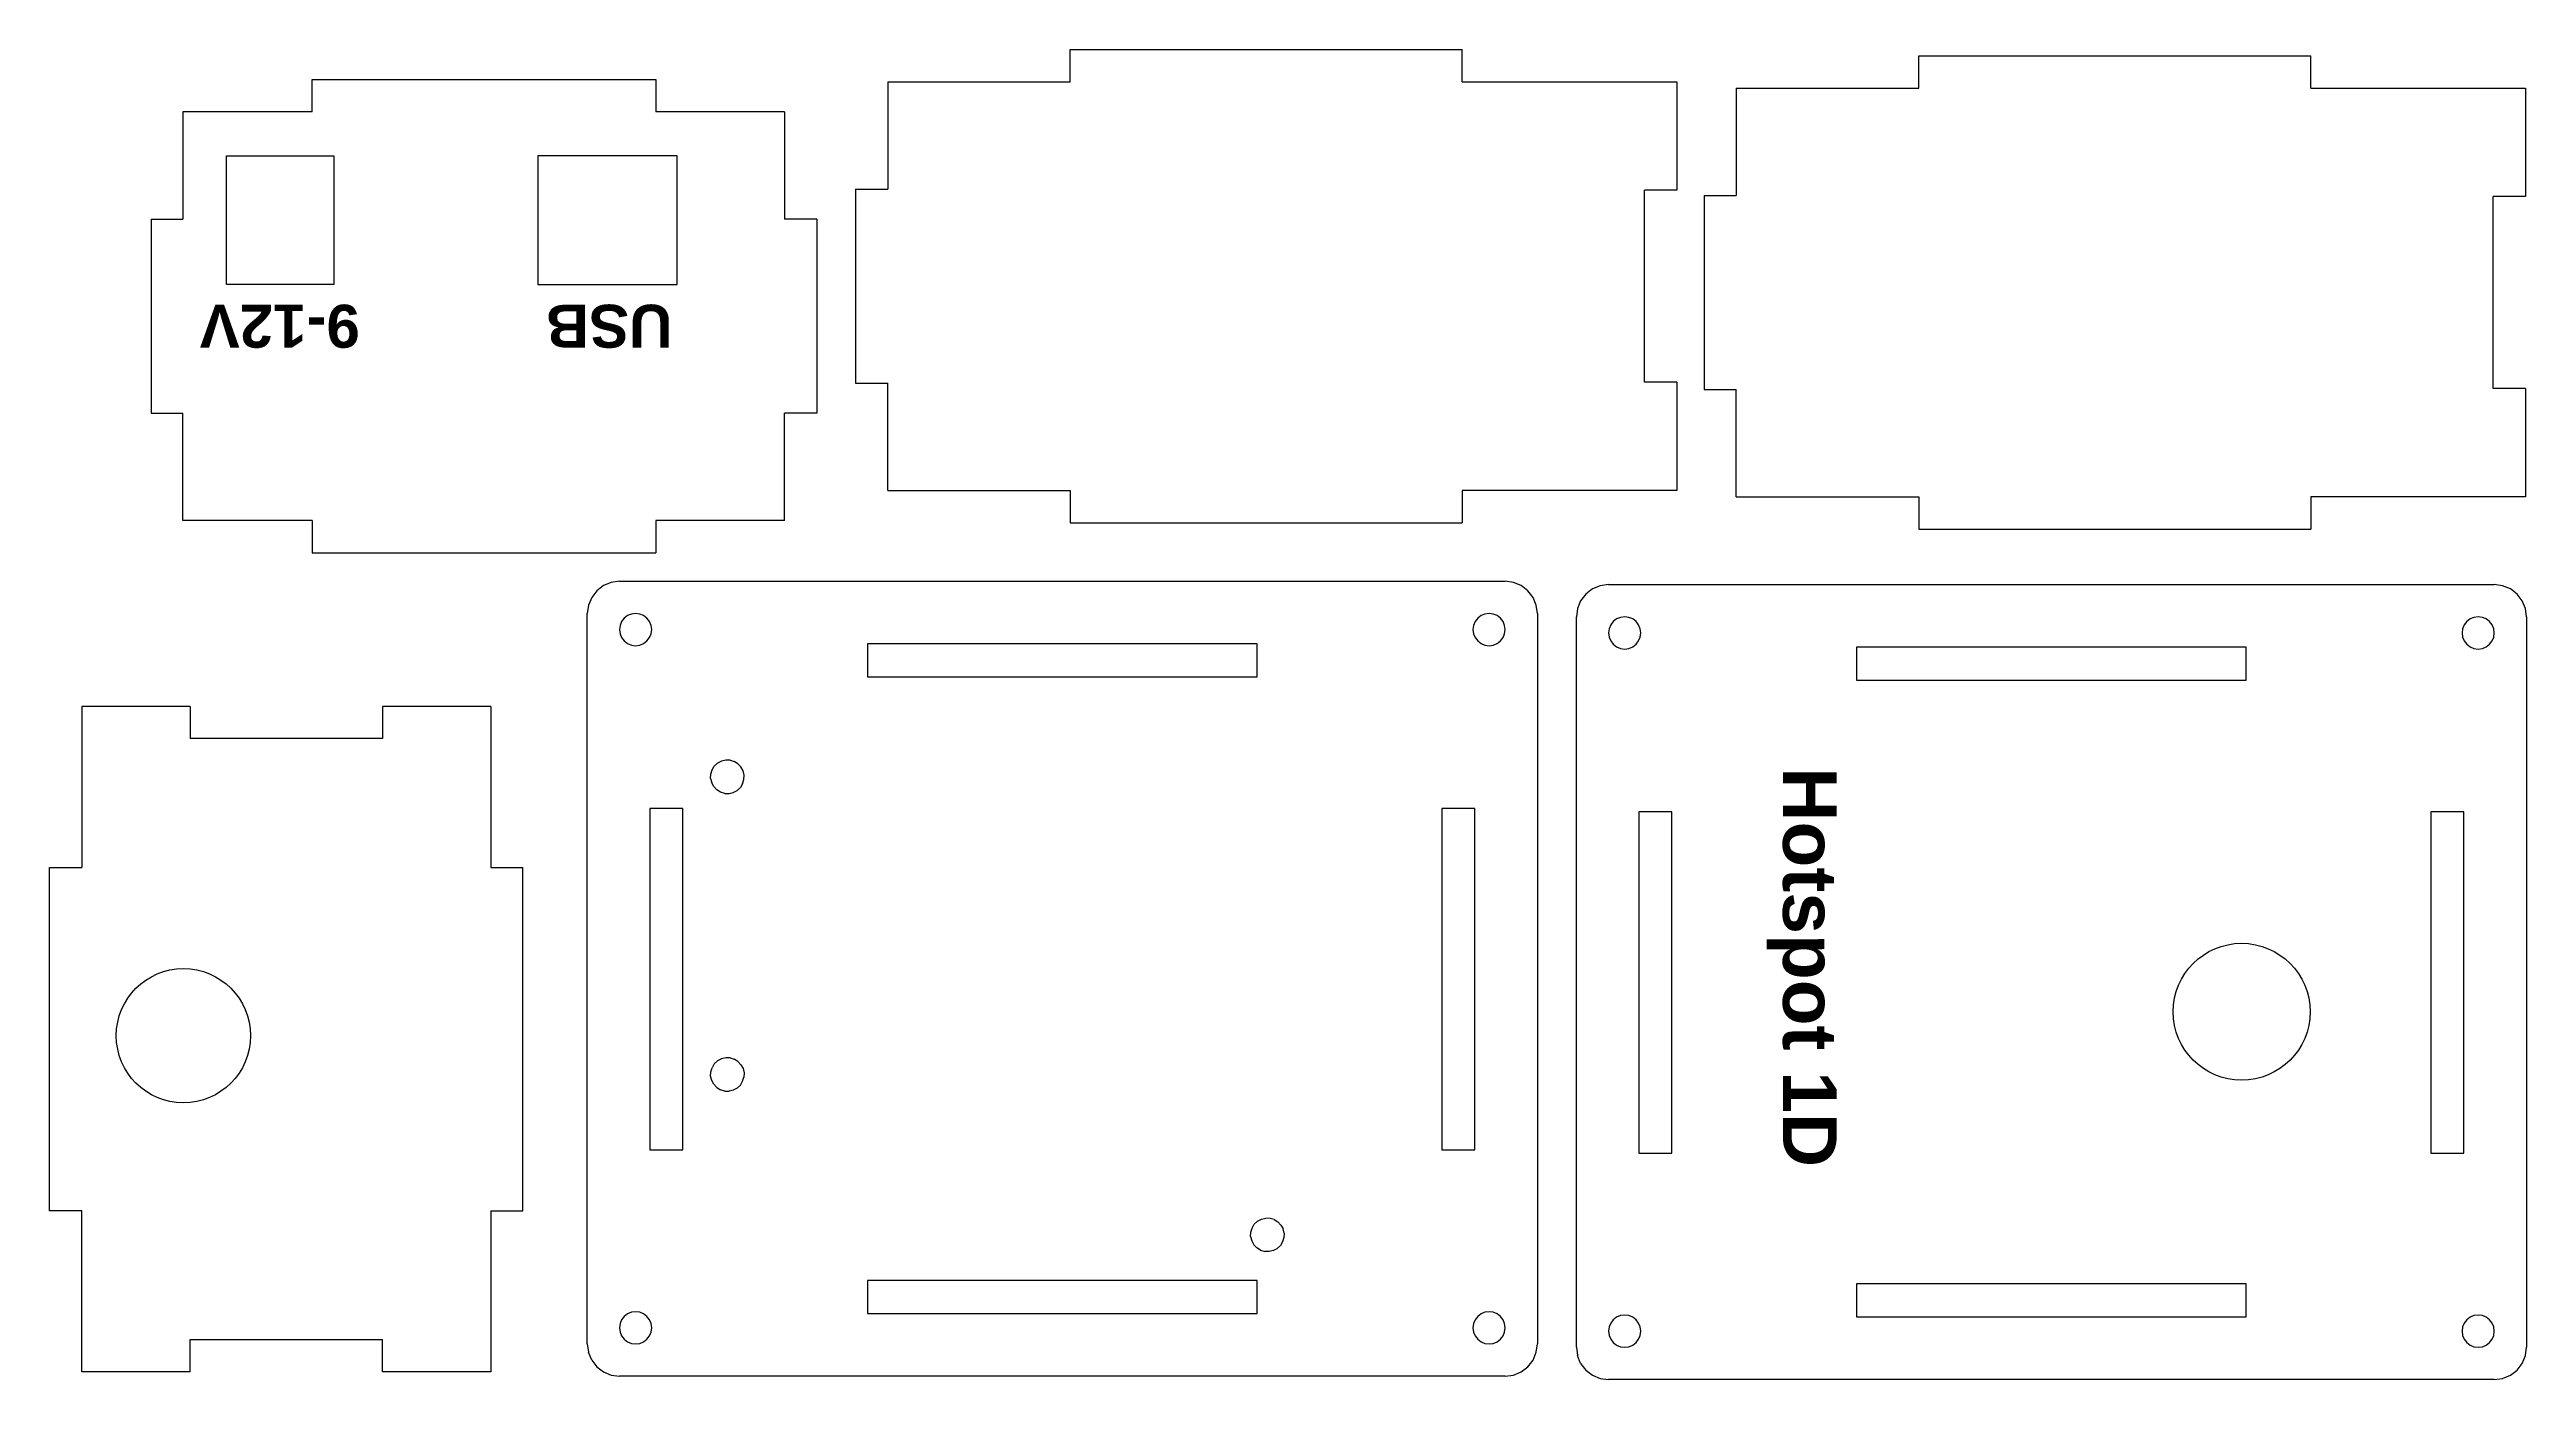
# Model space of a CAD drawing. Header units: millimetres. Extents: x -306 to -76, y 63 to 187.
import ezdxf

# ---------------------------------------------------------------- set-up
doc = ezdxf.new("R2010")
doc.units = ezdxf.units.MM
doc.layers.get('0').update_dxf_attribs({"linetype": 'CONTINUOUS', "lineweight": 25, "true_color": 0x000000})
doc.layers.add('Grabado', color=1, linetype='CONTINUOUS', lineweight=25, true_color=0xff0000)
doc.styles.add('textstyle0', font='')
doc.styles.add('textstyle1', font='')
doc.styles.add('textstyle2', font='')
doc.styles.get('textstyle0').set_extended_font_data('Liberation Sans')
doc.styles.get('textstyle1').set_extended_font_data('Liberation Sans')
doc.styles.get('textstyle2').set_extended_font_data('Liberation Sans')

msp = doc.modelspace()

# ---------------------------------------------------------------- linework, layer by layer
for p, q in [((-211.39, 183.89), (-211.39, 186.89)), ((-211.39, 186.89), (-174.89, 186.89)), ((-174.89, 183.89), (-174.89, 186.89)), ((-132.35, 183.3), (-132.35, 186.3)), ((-132.35, 186.3), (-95.85, 186.3)), ((-95.85, 183.3), (-95.85, 186.3)), ((-282, 181.1), (-282, 184.1)), ((-282, 184.1), (-250, 184.1)), ((-250, 184.1), (-250, 181.1)), ((-228.39, 183.89), (-228.39, 173.89)), ((-228.39, 183.89), (-211.39, 183.89)), ((-174.89, 183.89), (-154.89, 183.89)), ((-154.89, 183.89), (-154.89, 173.79)), ((-149.35, 183.3), (-149.35, 173.3)), ((-149.35, 183.3), (-132.35, 183.3)), ((-95.85, 183.3), (-75.85, 183.3)), ((-75.85, 183.3), (-75.85, 173.2)), ((-282, 181.1), (-294.06, 181.1)), ((-294.06, 181.1), (-294.06, 171.1)), ((-238, 181.1), (-250, 181.1)), ((-238, 181.1), (-238, 176.1)), ((-290, 165), (-290, 177)), ((-290, 177), (-280, 177)), ((-280, 177), (-280, 165)), ((-261, 177), (-261, 165)), ((-248, 177), (-261, 177)), ((-248, 165), (-248, 177)), ((-238, 176.1), (-238, 171.1)), ((-231.39, 173.89), (-228.39, 173.89)), ((-231.39, 173.89), (-231.39, 155.8)), ((-157.89, 155.9), (-157.89, 173.79)), ((-154.89, 173.79), (-157.89, 173.79)), ((-152.35, 173.3), (-149.35, 173.3)), ((-152.35, 173.3), (-152.35, 155.2)), ((-78.85, 155.3), (-78.85, 173.2)), ((-75.85, 173.2), (-78.85, 173.2)), ((-297, 171.1), (-294.06, 171.1)), ((-297, 171.1), (-297, 153)), ((-235, 171.1), (-238, 171.1)), ((-235, 171.1), (-235, 153)), ((-280, 165), (-290, 165)), ((-261, 165), (-248, 165)), ((-231.39, 155.8), (-228.39, 155.8)), ((-228.39, 145.8), (-228.39, 155.8)), ((-154.89, 155.9), (-157.89, 155.9)), ((-154.89, 155.9), (-154.89, 145.8)), ((-152.35, 155.2), (-149.35, 155.2)), ((-149.35, 145.2), (-149.35, 155.2)), ((-75.85, 155.3), (-78.85, 155.3)), ((-75.85, 155.3), (-75.85, 145.2)), ((-297, 153), (-294.06, 153)), ((-294.06, 143), (-294.06, 153)), ((-238, 143), (-238, 153)), ((-235, 153), (-238, 153)), ((-228.39, 145.8), (-211.39, 145.8)), ((-211.39, 145.8), (-211.39, 142.8)), ((-174.89, 145.8), (-174.89, 142.8)), ((-154.89, 145.8), (-174.89, 145.8)), ((-149.35, 145.2), (-132.35, 145.2)), ((-132.35, 145.2), (-132.35, 142.2)), ((-95.85, 145.2), (-95.85, 142.2)), ((-75.85, 145.2), (-95.85, 145.2)), ((-282, 143), (-294.06, 143)), ((-282, 143), (-282, 140)), ((-238, 143), (-250, 143)), ((-250, 143), (-250, 140)), ((-211.39, 142.8), (-174.89, 142.8)), ((-132.35, 142.2), (-95.85, 142.2)), ((-282, 140), (-250, 140)), ((-255.5, 136.46), (-255.97, 135.84)), ((-254.88, 136.94), (-255.5, 136.46)), ((-254.15, 137.24), (-254.88, 136.94)), ((-253.38, 137.34), (-254.15, 137.24)), ((-253.38, 137.34), (-170.88, 137.34)), ((-170.1, 137.24), (-170.88, 137.34)), ((-169.38, 136.94), (-170.1, 137.24)), ((-168.76, 136.46), (-169.38, 136.94)), ((-168.28, 135.84), (-168.76, 136.46)), ((-163.37, 136.15), (-163.85, 135.53)), ((-162.75, 136.63), (-163.37, 136.15)), ((-162.03, 136.93), (-162.75, 136.63)), ((-161.25, 137.03), (-162.03, 136.93)), ((-161.25, 137.03), (-78.75, 137.03)), ((-77.97, 136.93), (-78.75, 137.03)), ((-77.25, 136.63), (-77.97, 136.93)), ((-76.63, 136.15), (-77.25, 136.63)), ((-76.15, 135.53), (-76.63, 136.15)), ((-256.27, 135.12), (-256.38, 134.34)), ((-256.38, 66.28), (-256.38, 134.34)), ((-255.97, 135.84), (-256.27, 135.12)), ((-252.94, 133.9), (-253.18, 133.59)), ((-252.63, 134.14), (-252.94, 133.9)), ((-252.26, 134.29), (-252.63, 134.14)), ((-251.88, 134.34), (-252.26, 134.29)), ((-251.49, 134.29), (-251.88, 134.34)), ((-251.13, 134.14), (-251.49, 134.29)), ((-250.82, 133.9), (-251.13, 134.14)), ((-250.58, 133.59), (-250.82, 133.9)), ((-173.44, 133.9), (-173.68, 133.59)), ((-173.13, 134.14), (-173.44, 133.9)), ((-172.76, 134.29), (-173.13, 134.14)), ((-172.38, 134.34), (-172.76, 134.29)), ((-171.99, 134.29), (-172.38, 134.34)), ((-171.63, 134.14), (-171.99, 134.29)), ((-171.32, 133.9), (-171.63, 134.14)), ((-171.08, 133.59), (-171.32, 133.9)), ((-167.98, 135.12), (-168.28, 135.84)), ((-167.88, 134.34), (-167.98, 135.12)), ((-167.88, 134.34), (-167.88, 66.28)), ((-164.15, 134.81), (-164.25, 134.03)), ((-164.25, 65.97), (-164.25, 134.03)), ((-163.85, 135.53), (-164.15, 134.81)), ((-160.5, 133.83), (-160.81, 133.59)), ((-160.14, 133.98), (-160.5, 133.83)), ((-159.75, 134.03), (-160.14, 133.98)), ((-159.36, 133.98), (-159.75, 134.03)), ((-159, 133.83), (-159.36, 133.98)), ((-158.69, 133.59), (-159, 133.83)), ((-81, 133.83), (-81.31, 133.59)), ((-80.64, 133.98), (-81, 133.83)), ((-80.25, 134.03), (-80.64, 133.98)), ((-79.86, 133.98), (-80.25, 134.03)), ((-79.5, 133.83), (-79.86, 133.98)), ((-79.19, 133.59), (-79.5, 133.83)), ((-75.85, 134.81), (-76.15, 135.53)), ((-75.75, 134.03), (-75.85, 134.81)), ((-75.75, 134.03), (-75.75, 65.97)), ((-253.33, 133.23), (-253.38, 132.84)), ((-253.38, 132.84), (-253.33, 132.46)), ((-253.18, 133.59), (-253.33, 133.23)), ((-253.33, 132.46), (-253.18, 132.09)), ((-253.18, 132.09), (-252.94, 131.78)), ((-252.94, 131.78), (-252.63, 131.54)), ((-252.63, 131.54), (-252.26, 131.39)), ((-251.49, 131.39), (-251.13, 131.54)), ((-251.13, 131.54), (-250.82, 131.78)), ((-250.82, 131.78), (-250.58, 132.09)), ((-250.43, 133.23), (-250.58, 133.59)), ((-250.58, 132.09), (-250.43, 132.46)), ((-250.38, 132.84), (-250.43, 133.23)), ((-250.43, 132.46), (-250.38, 132.84)), ((-193.98, 131.52), (-230.28, 131.52)), ((-230.28, 131.52), (-230.28, 128.44)), ((-193.98, 128.44), (-193.98, 131.52)), ((-173.83, 133.23), (-173.88, 132.84)), ((-173.88, 132.84), (-173.83, 132.46)), ((-173.68, 133.59), (-173.83, 133.23)), ((-173.83, 132.46), (-173.68, 132.09)), ((-173.68, 132.09), (-173.44, 131.78)), ((-173.44, 131.78), (-173.13, 131.54)), ((-173.13, 131.54), (-172.76, 131.39)), ((-171.99, 131.39), (-171.63, 131.54)), ((-171.63, 131.54), (-171.32, 131.78)), ((-171.32, 131.78), (-171.08, 132.09)), ((-170.93, 133.23), (-171.08, 133.59)), ((-171.08, 132.09), (-170.93, 132.46)), ((-170.88, 132.84), (-170.93, 133.23)), ((-170.93, 132.46), (-170.88, 132.84)), ((-161.2, 132.92), (-161.25, 132.53)), ((-161.25, 132.53), (-161.2, 132.14)), ((-161.05, 133.28), (-161.2, 132.92)), ((-161.2, 132.14), (-161.05, 131.78)), ((-160.81, 133.59), (-161.05, 133.28)), ((-161.05, 131.78), (-160.81, 131.47)), ((-158.45, 133.28), (-158.69, 133.59)), ((-158.69, 131.47), (-158.45, 131.78)), ((-158.3, 132.92), (-158.45, 133.28)), ((-158.45, 131.78), (-158.3, 132.14)), ((-158.25, 132.53), (-158.3, 132.92)), ((-158.3, 132.14), (-158.25, 132.53)), ((-81.7, 132.92), (-81.75, 132.53)), ((-81.75, 132.53), (-81.7, 132.14)), ((-81.55, 133.28), (-81.7, 132.92)), ((-81.7, 132.14), (-81.55, 131.78)), ((-81.31, 133.59), (-81.55, 133.28)), ((-81.55, 131.78), (-81.31, 131.47)), ((-78.95, 133.28), (-79.19, 133.59)), ((-79.19, 131.47), (-78.95, 131.78)), ((-78.8, 132.92), (-78.95, 133.28)), ((-78.95, 131.78), (-78.8, 132.14)), ((-78.75, 132.53), (-78.8, 132.92)), ((-78.8, 132.14), (-78.75, 132.53)), ((-252.26, 131.39), (-251.88, 131.34)), ((-251.88, 131.34), (-251.49, 131.39)), ((-172.76, 131.39), (-172.38, 131.34)), ((-172.38, 131.34), (-171.99, 131.39)), ((-160.81, 131.47), (-160.5, 131.23)), ((-160.5, 131.23), (-160.14, 131.08)), ((-160.14, 131.08), (-159.75, 131.03)), ((-159.75, 131.03), (-159.36, 131.08)), ((-159.36, 131.08), (-159, 131.23)), ((-159, 131.23), (-158.69, 131.47)), ((-101.85, 131.21), (-138.15, 131.21)), ((-138.15, 131.21), (-138.15, 128.13)), ((-101.85, 128.13), (-101.85, 131.21)), ((-81.31, 131.47), (-81, 131.23)), ((-81, 131.23), (-80.64, 131.08)), ((-80.64, 131.08), (-80.25, 131.03)), ((-80.25, 131.03), (-79.86, 131.08)), ((-79.86, 131.08), (-79.5, 131.23)), ((-79.5, 131.23), (-79.19, 131.47)), ((-230.28, 128.44), (-193.98, 128.44)), ((-138.15, 128.13), (-101.85, 128.13)), ((-303.47, 125.68), (-303.47, 110.68)), ((-293.37, 125.68), (-303.47, 125.68)), ((-293.37, 125.68), (-293.37, 122.68)), ((-265.37, 125.68), (-275.47, 125.68)), ((-275.47, 125.68), (-275.47, 122.68)), ((-265.37, 125.68), (-265.37, 110.68)), ((-275.47, 122.68), (-293.37, 122.68)), ((-244.76, 119.76), (-244.55, 120.11)), ((-244.55, 120.11), (-244.25, 120.39)), ((-243.89, 120.58), (-244.25, 120.39)), ((-243.49, 120.68), (-243.89, 120.58)), ((-243.08, 120.67), (-243.49, 120.68)), ((-243.08, 120.67), (-242.69, 120.55)), ((-242.35, 120.34), (-242.69, 120.55)), ((-242.07, 120.04), (-242.35, 120.34)), ((-241.87, 119.68), (-242.07, 120.04)), ((-244.89, 118.96), (-244.88, 119.37)), ((-244.89, 118.96), (-244.79, 118.57)), ((-244.88, 119.37), (-244.76, 119.76)), ((-244.6, 118.21), (-244.79, 118.57)), ((-244.32, 117.91), (-244.6, 118.21)), ((-243.97, 117.7), (-244.32, 117.91)), ((-243.58, 117.58), (-243.97, 117.7)), ((-242.78, 117.66), (-242.42, 117.86)), ((-242.12, 118.14), (-242.42, 117.86)), ((-241.91, 118.48), (-242.12, 118.14)), ((-241.91, 118.48), (-241.79, 118.88)), ((-241.78, 119.28), (-241.87, 119.68)), ((-241.79, 118.88), (-241.78, 119.28)), ((-247.48, 116.18), (-250.56, 116.18)), ((-250.56, 116.18), (-250.56, 84.38)), ((-247.48, 84.38), (-247.48, 116.18)), ((-243.58, 117.58), (-243.17, 117.57)), ((-243.17, 117.57), (-242.78, 117.66)), ((-176.78, 116.18), (-176.78, 84.38)), ((-173.7, 116.18), (-176.78, 116.18)), ((-173.7, 84.38), (-173.7, 116.18)), ((-155.35, 115.87), (-158.43, 115.87)), ((-158.43, 115.87), (-158.43, 84.07)), ((-155.35, 84.07), (-155.35, 115.87)), ((-84.65, 115.87), (-84.65, 84.07)), ((-81.57, 115.87), (-84.65, 115.87)), ((-81.57, 84.07), (-81.57, 115.87)), ((-306.47, 78.68), (-306.47, 110.68)), ((-306.47, 110.68), (-303.47, 110.68)), ((-265.37, 110.68), (-262.37, 110.68)), ((-262.37, 78.68), (-262.37, 110.68)), ((-244.55, 92.37), (-244.76, 92.02)), ((-244.55, 92.37), (-244.25, 92.65)), ((-243.89, 92.84), (-244.25, 92.65)), ((-243.49, 92.94), (-243.89, 92.84)), ((-243.08, 92.93), (-243.49, 92.94)), ((-243.08, 92.93), (-242.69, 92.81)), ((-242.35, 92.6), (-242.69, 92.81)), ((-242.35, 92.6), (-242.07, 92.3)), ((-242.07, 92.3), (-241.87, 91.94)), ((-244.89, 91.22), (-244.88, 91.63)), ((-244.79, 90.83), (-244.89, 91.22)), ((-244.88, 91.63), (-244.76, 92.02)), ((-244.6, 90.47), (-244.79, 90.83)), ((-244.32, 90.17), (-244.6, 90.47)), ((-244.32, 90.17), (-243.97, 89.96)), ((-242.42, 90.12), (-242.78, 89.92)), ((-242.12, 90.4), (-242.42, 90.12)), ((-242.12, 90.4), (-241.91, 90.75)), ((-241.91, 90.75), (-241.79, 91.14)), ((-241.87, 91.94), (-241.78, 91.54)), ((-241.78, 91.54), (-241.79, 91.14)), ((-243.58, 89.84), (-243.97, 89.96)), ((-243.58, 89.84), (-243.17, 89.83)), ((-242.78, 89.92), (-243.17, 89.83)), ((-250.56, 84.38), (-247.48, 84.38)), ((-176.78, 84.38), (-173.7, 84.38)), ((-158.43, 84.07), (-155.35, 84.07)), ((-84.65, 84.07), (-81.57, 84.07)), ((-303.47, 78.68), (-306.47, 78.68)), ((-303.47, 63.68), (-303.47, 78.68)), ((-265.37, 78.68), (-265.37, 63.68)), ((-265.37, 78.68), (-262.37, 78.68)), ((-194.59, 76.28), (-194.58, 76.69)), ((-194.59, 76.28), (-194.49, 75.88)), ((-194.58, 76.69), (-194.46, 77.08)), ((-194.46, 77.08), (-194.25, 77.43)), ((-194.25, 77.43), (-193.95, 77.71)), ((-193.95, 77.71), (-193.59, 77.9)), ((-193.59, 77.9), (-193.19, 77.99)), ((-192.78, 77.98), (-193.19, 77.99)), ((-192.39, 77.87), (-192.78, 77.98)), ((-192.39, 77.87), (-192.05, 77.65)), ((-191.77, 77.35), (-192.05, 77.65)), ((-191.77, 77.35), (-191.57, 77)), ((-191.49, 76.19), (-191.61, 75.8)), ((-191.48, 76.6), (-191.57, 77)), ((-191.48, 76.6), (-191.49, 76.19)), ((-194.49, 75.88), (-194.3, 75.52)), ((-194.02, 75.23), (-194.3, 75.52)), ((-193.67, 75.01), (-194.02, 75.23)), ((-193.67, 75.01), (-193.28, 74.9)), ((-192.87, 74.88), (-193.28, 74.9)), ((-192.48, 74.98), (-192.87, 74.88)), ((-192.48, 74.98), (-192.12, 75.17)), ((-191.82, 75.45), (-192.12, 75.17)), ((-191.61, 75.8), (-191.82, 75.45)), ((-230.28, 72.19), (-230.28, 69.11)), ((-193.98, 72.19), (-230.28, 72.19)), ((-230.28, 72.18), (-230.28, 69.38)), ((-193.98, 72.18), (-230.28, 72.18)), ((-193.98, 69.11), (-193.98, 72.19)), ((-193.98, 69.38), (-193.98, 72.18)), ((-138.15, 71.88), (-138.15, 68.8)), ((-101.85, 71.88), (-138.15, 71.88)), ((-138.15, 71.87), (-138.15, 69.07)), ((-101.85, 71.87), (-138.15, 71.87)), ((-101.85, 68.8), (-101.85, 71.88)), ((-101.85, 69.07), (-101.85, 71.87)), ((-252.26, 69.23), (-252.63, 69.08)), ((-251.88, 69.28), (-252.26, 69.23)), ((-251.49, 69.23), (-251.88, 69.28)), ((-251.13, 69.08), (-251.49, 69.23)), ((-172.76, 69.23), (-173.13, 69.08)), ((-172.38, 69.28), (-172.76, 69.23)), ((-171.99, 69.23), (-172.38, 69.28)), ((-171.63, 69.08), (-171.99, 69.23)), ((-253.33, 68.17), (-253.38, 67.78)), ((-253.38, 67.78), (-253.33, 67.39)), ((-253.18, 68.53), (-253.33, 68.17)), ((-253.33, 67.39), (-253.18, 67.03)), ((-252.94, 68.84), (-253.18, 68.53)), ((-253.18, 67.03), (-252.94, 66.72)), ((-252.63, 69.08), (-252.94, 68.84)), ((-250.82, 68.84), (-251.13, 69.08)), ((-250.58, 68.53), (-250.82, 68.84)), ((-250.82, 66.72), (-250.58, 67.03)), ((-250.43, 68.17), (-250.58, 68.53)), ((-250.58, 67.03), (-250.43, 67.39)), ((-250.38, 67.78), (-250.43, 68.17)), ((-250.43, 67.39), (-250.38, 67.78)), ((-230.28, 69.11), (-193.98, 69.11)), ((-173.83, 68.17), (-173.88, 67.78)), ((-173.88, 67.78), (-173.83, 67.39)), ((-173.68, 68.53), (-173.83, 68.17)), ((-173.83, 67.39), (-173.68, 67.03)), ((-173.44, 68.84), (-173.68, 68.53)), ((-173.68, 67.03), (-173.44, 66.72)), ((-173.13, 69.08), (-173.44, 68.84)), ((-171.32, 68.84), (-171.63, 69.08)), ((-171.08, 68.53), (-171.32, 68.84)), ((-171.32, 66.72), (-171.08, 67.03)), ((-170.93, 68.17), (-171.08, 68.53)), ((-171.08, 67.03), (-170.93, 67.39)), ((-170.88, 67.78), (-170.93, 68.17)), ((-170.93, 67.39), (-170.88, 67.78)), ((-161.2, 67.86), (-161.25, 67.47)), ((-161.25, 67.47), (-161.2, 67.08)), ((-161.05, 68.22), (-161.2, 67.86)), ((-161.2, 67.08), (-161.05, 66.72)), ((-160.81, 68.53), (-161.05, 68.22)), ((-160.5, 68.77), (-160.81, 68.53)), ((-160.14, 68.92), (-160.5, 68.77)), ((-159.75, 68.97), (-160.14, 68.92)), ((-159.36, 68.92), (-159.75, 68.97)), ((-159, 68.77), (-159.36, 68.92)), ((-158.69, 68.53), (-159, 68.77)), ((-158.45, 68.22), (-158.69, 68.53)), ((-158.3, 67.86), (-158.45, 68.22)), ((-158.45, 66.72), (-158.3, 67.08)), ((-158.25, 67.47), (-158.3, 67.86)), ((-158.3, 67.08), (-158.25, 67.47)), ((-138.15, 68.8), (-101.85, 68.8)), ((-81.7, 67.86), (-81.75, 67.47)), ((-81.75, 67.47), (-81.7, 67.08)), ((-81.55, 68.22), (-81.7, 67.86)), ((-81.7, 67.08), (-81.55, 66.72)), ((-81.31, 68.53), (-81.55, 68.22)), ((-81, 68.77), (-81.31, 68.53)), ((-80.64, 68.92), (-81, 68.77)), ((-80.25, 68.97), (-80.64, 68.92)), ((-79.86, 68.92), (-80.25, 68.97)), ((-79.5, 68.77), (-79.86, 68.92)), ((-79.19, 68.53), (-79.5, 68.77)), ((-78.95, 68.22), (-79.19, 68.53)), ((-78.8, 67.86), (-78.95, 68.22)), ((-78.95, 66.72), (-78.8, 67.08)), ((-78.75, 67.47), (-78.8, 67.86)), ((-78.8, 67.08), (-78.75, 67.47)), ((-293.37, 63.68), (-293.37, 66.68)), ((-293.37, 66.68), (-275.47, 66.68)), ((-275.47, 63.68), (-275.47, 66.68)), ((-256.38, 66.28), (-256.27, 65.5)), ((-255.97, 64.78), (-256.27, 65.5)), ((-255.97, 64.78), (-255.5, 64.16)), ((-252.94, 66.72), (-252.63, 66.48)), ((-252.63, 66.48), (-252.26, 66.33)), ((-252.26, 66.33), (-251.88, 66.28)), ((-251.88, 66.28), (-251.49, 66.33)), ((-251.49, 66.33), (-251.13, 66.48)), ((-251.13, 66.48), (-250.82, 66.72)), ((-173.44, 66.72), (-173.13, 66.48)), ((-173.13, 66.48), (-172.76, 66.33)), ((-172.76, 66.33), (-172.38, 66.28)), ((-172.38, 66.28), (-171.99, 66.33)), ((-171.99, 66.33), (-171.63, 66.48)), ((-171.63, 66.48), (-171.32, 66.72)), ((-168.76, 64.16), (-168.28, 64.78)), ((-168.28, 64.78), (-167.98, 65.5)), ((-167.98, 65.5), (-167.88, 66.28)), ((-164.25, 65.97), (-164.15, 65.19)), ((-163.85, 64.47), (-164.15, 65.19)), ((-161.05, 66.72), (-160.81, 66.41)), ((-160.81, 66.41), (-160.5, 66.17)), ((-160.5, 66.17), (-160.14, 66.02)), ((-160.14, 66.02), (-159.75, 65.97)), ((-159.75, 65.97), (-159.36, 66.02)), ((-159.36, 66.02), (-159, 66.17)), ((-159, 66.17), (-158.69, 66.41)), ((-158.69, 66.41), (-158.45, 66.72)), ((-81.55, 66.72), (-81.31, 66.41)), ((-81.31, 66.41), (-81, 66.17)), ((-81, 66.17), (-80.64, 66.02)), ((-80.64, 66.02), (-80.25, 65.97)), ((-80.25, 65.97), (-79.86, 66.02)), ((-79.86, 66.02), (-79.5, 66.17)), ((-79.5, 66.17), (-79.19, 66.41)), ((-79.19, 66.41), (-78.95, 66.72)), ((-76.15, 64.47), (-75.85, 65.19)), ((-75.85, 65.19), (-75.75, 65.97)), ((-293.37, 63.68), (-303.47, 63.68)), ((-265.37, 63.68), (-275.47, 63.68)), ((-255.5, 64.16), (-254.88, 63.68)), ((-254.88, 63.68), (-254.15, 63.38)), ((-254.15, 63.38), (-253.38, 63.28)), ((-170.88, 63.28), (-253.38, 63.28)), ((-170.88, 63.28), (-170.1, 63.38)), ((-170.1, 63.38), (-169.38, 63.68)), ((-169.38, 63.68), (-168.76, 64.16)), ((-163.85, 64.47), (-163.37, 63.85)), ((-163.37, 63.85), (-162.75, 63.37)), ((-162.75, 63.37), (-162.03, 63.07)), ((-162.03, 63.07), (-161.25, 62.97)), ((-78.75, 62.97), (-161.25, 62.97)), ((-78.75, 62.97), (-77.97, 63.07)), ((-77.97, 63.07), (-77.25, 63.37)), ((-77.25, 63.37), (-76.63, 63.85)), ((-76.63, 63.85), (-76.15, 64.47))]:
    msp.add_line(p, q)
for centre, radius in [((-102.28, 97.23), 6.38), ((-294, 95), 6.25)]:
    msp.add_circle(centre, radius)

# ---------------------------------------------------------------- texts
at = {"layer": 'Grabado', "char_height": 1, "attachment_point": 1}
for s, insert, rotation, style in [('\\fLiberation Sans|b1|i0|c0|p0;\\C1;\\H4;9-12V\\P', (-277.57, 159.11), 180, 'textstyle1'), ('\\fLiberation Sans|b1|i0|c0|p0;\\C1;\\H4;USB\\P', (-248.45, 159.11), 180, 'textstyle0'), ('\\fLiberation Sans|b1|i0|c0|p0;\\C1;\\H5;Hotspot 1D', (-140, 120), 270, 'textstyle2')]:
    msp.add_mtext(s, dxfattribs=dict(at, insert=insert, rotation=rotation, style=style))

doc.saveas('drawing.dxf')
